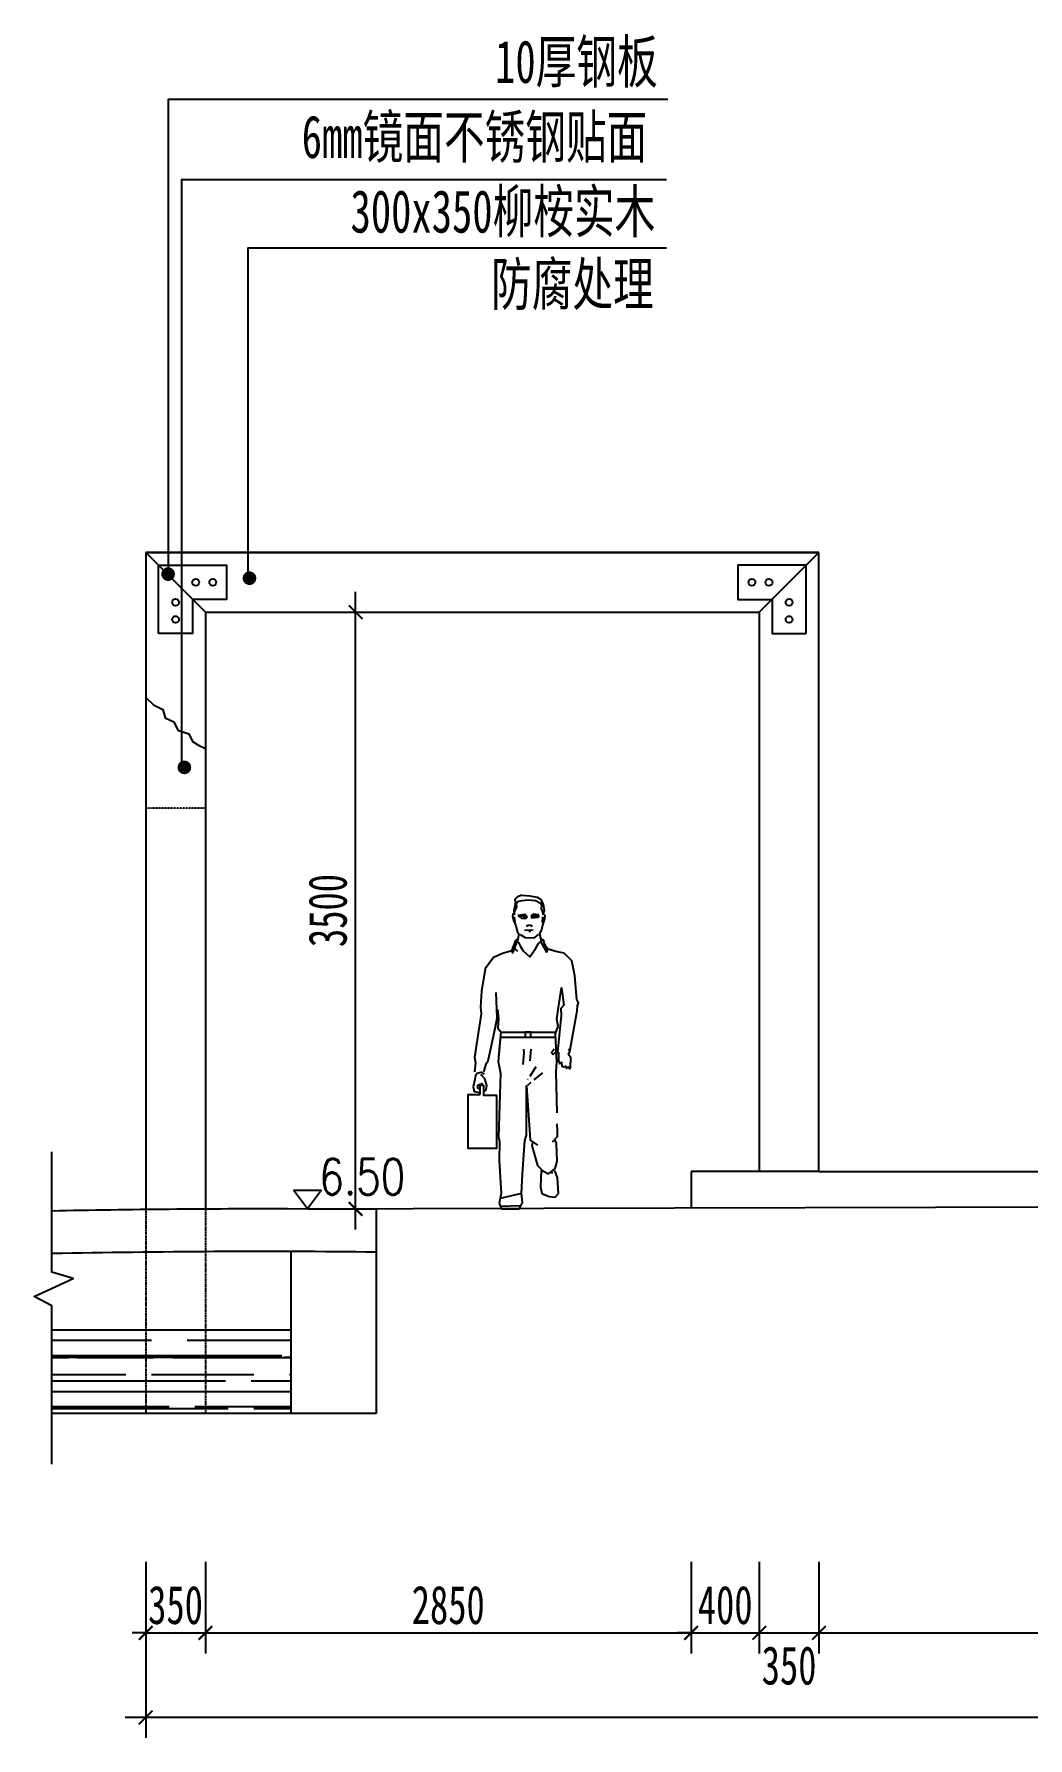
# Model space of a CAD drawing. Extents: x 225307 to 340959, y 27372 to 84205.
# Drawn here: x 304714 to 310545, y 70545 to 80538 of the extents above; entities that cross this region are included whole.
import ezdxf
from ezdxf.enums import TextEntityAlignment as Align

# ---------------------------------------------------------------- set-up
doc = ezdxf.new("R2010")
doc.units = 0
doc.header["$MEASUREMENT"] = 0
for name, pattern in [('CONTINOUS', [0]), ('DASHED', [0.75, 0.5, -0.25]), ('DASHED2', [0.375, 0.25, -0.125])]:
    doc.linetypes.add(name, pattern=pattern)
doc.layers.get('0').update_dxf_attribs({"linetype": 'CONTINUOUS'})
doc.layers.get('DEFPOINTS').update_dxf_attribs({"linetype": 'DASHED'})
for name, color, linetype in [('3', 7, 'CONTINUOUS'), ('4', 4, 'CONTINUOUS'), ('GCD', 1, 'CONTINUOUS'), ('LAYER4', 4, 'CONTINUOUS'), ('PH', 8, 'CONTINUOUS'), ('道路', 3, 'CONTINUOUS')]:
    doc.layers.add(name, color=color, linetype=linetype)
doc.styles.add('DIM_FONT', font='@SimSun.ttf', dxfattribs={"width": 0.8})
doc.styles.add('HZ', font='rs', dxfattribs={"width": 0.8, "bigfont": 'hztxt'})
doc.styles.add('宋体', font='SimSun.ttf', dxfattribs={"width": 0.7})
doc.dimstyles.new('NORMAL', dxfattribs={"dimtxt": 300, "dimasz": 1, "dimexe": 250, "dimexo": 300, "dimgap": 150, "dimtad": 1, "dimdec": 0, "dimzin": 0, "dimtxsty": 'DIM_FONT', "dimblk": '_DIMX', "dimblk1": 'ARCHTICK', "dimblk2": 'ARCHTICK', "dimcen": 0.09, "dimdle": 20, "dimclrd": 4, "dimclre": 4, "dimclrt": 7, "dimazin": 3, "dimtfac": 1, "dimtdec": 0, "dimtix": 1, "dimtmove": 0, "dimatfit": 3, "dimtolj": 1, "dimtzin": 0})

# ---------------------------------------------------------------- blocks, each defined once
blk = doc.blocks.new('_ARCHTICK')
at = {"color": 0, "linetype": 'BYBLOCK', "const_width": 0.15}
blk.add_lwpolyline([(-0.5, -0.5), (0.5, 0.5)], dxfattribs=at)
blk = doc.blocks.new('*D46')
at = {"color": 8, "linetype": 'BYBLOCK'}
for p, q in [((310452.2, 71578.1), (310452.2, 70545.1)), ((335554, 71578.1), (335554, 70545.1)), ((335674, 70665.1), (310332.2, 70665.1))]:
    blk.add_line(p, q, dxfattribs=at)
at = {"layer": 'DEFPOINTS', "color": 0, "linetype": 'BYBLOCK'}
for p in [(310452.2, 71698.1), (335554, 71698.1), (310452.2, 70665.1)]:
    blk.add_point(p, dxfattribs=at)
at = {"color": 8, "linetype": 'BYBLOCK', "xscale": 80, "yscale": 80, "zscale": 80, "rotation": 180}
blk.add_blockref('_ARCHTICK', (310452.2, 70665.1), dxfattribs=at)
at = {"color": 8, "linetype": 'BYBLOCK', "xscale": 80, "yscale": 80, "zscale": 80}
blk.add_blockref('_ARCHTICK', (335554, 70665.1), dxfattribs=at)
at = {"color": 4, "linetype": 'BYBLOCK', "insert": (323003.1, 70827.6), "char_height": 225, "attachment_point": 5, "style": '宋体'}
blk.add_mtext('\\A1;25100', dxfattribs=at)
blk = doc.blocks.new('_DIMX')
blk.add_line((-150, 0), (150, 0))
at = {"const_width": 50}
blk.add_lwpolyline([(-70, -70), (70, 70)], dxfattribs=at)
blk = doc.blocks.new('*D138')
at = {"color": 8, "linetype": 'BYBLOCK'}
for p, q in [((311683.7, 73527.5), (311683.7, 77267.5)), ((311403.8, 77147.5), (311803.7, 77147.5)), ((311403.9, 73647.5), (311803.7, 73647.5))]:
    blk.add_line(p, q, dxfattribs=at)
at = {"layer": 'DEFPOINTS', "color": 0, "linetype": 'BYBLOCK'}
for p in [(311283.8, 77147.5, 5587.7), (311683.7, 77147.5), (311283.9, 73647.5, 5276)]:
    blk.add_point(p, dxfattribs=at)
at = {"color": 8, "linetype": 'BYBLOCK', "xscale": 80, "yscale": 80, "zscale": 80}
for p, rotation in [((311683.7, 77147.5), 90), ((311683.7, 73647.5), 270)]:
    blk.add_blockref('_ARCHTICK', p, dxfattribs=dict(at, rotation=rotation))
at = {"color": 4, "linetype": 'BYBLOCK', "insert": (311521.2, 75397.5), "char_height": 225, "attachment_point": 5, "rotation": 90, "style": '宋体'}
blk.add_mtext('\\A1;3500', dxfattribs=at)
blk = doc.blocks.new('*D142')
at = {"color": 8, "linetype": 'BYBLOCK'}
for p, q in [((314052.2, 71578.1), (314052.2, 71041.2)), ((314402.2, 71578.1), (314402.2, 71041.2)), ((313932.2, 71161.2), (314522.2, 71161.2))]:
    blk.add_line(p, q, dxfattribs=at)
at = {"layer": 'DEFPOINTS', "color": 0, "linetype": 'BYBLOCK'}
for p in [(314052.2, 71698.1), (314402.2, 71698.1), (314402.2, 71161.2)]:
    blk.add_point(p, dxfattribs=at)
at = {"color": 8, "linetype": 'BYBLOCK', "xscale": 80, "yscale": 80, "zscale": 80, "rotation": 180}
blk.add_blockref('_ARCHTICK', (314052.2, 71161.2), dxfattribs=at)
at = {"color": 8, "linetype": 'BYBLOCK', "xscale": 80, "yscale": 80, "zscale": 80}
blk.add_blockref('_ARCHTICK', (314402.2, 71161.2), dxfattribs=at)
at = {"color": 4, "linetype": 'BYBLOCK', "insert": (314227.2, 70968.8), "char_height": 225, "attachment_point": 5, "style": '宋体'}
blk.add_mtext('\\A1;350', dxfattribs=at)
blk = doc.blocks.new('*D143')
at = {"color": 8, "linetype": 'BYBLOCK'}
for p, q in [((313652.2, 71578.1), (313652.2, 71041.2)), ((314052.2, 71578.1), (314052.2, 71041.2)), ((313652.2, 71161.2), (313572.2, 71161.2)), ((313652.2, 71161.2), (314052.2, 71161.2)), ((314052.2, 71161.2), (314132.2, 71161.2))]:
    blk.add_line(p, q, dxfattribs=at)
at = {"layer": 'DEFPOINTS', "color": 0, "linetype": 'BYBLOCK'}
for p in [(313652.2, 71698.1), (314052.2, 71698.1), (314052.2, 71161.2)]:
    blk.add_point(p, dxfattribs=at)
at = {"color": 8, "linetype": 'BYBLOCK', "xscale": 80, "yscale": 80, "zscale": 80}
blk.add_blockref('_ARCHTICK', (313652.2, 71161.2), dxfattribs=at)
at = {"color": 8, "linetype": 'BYBLOCK', "xscale": 80, "yscale": 80, "zscale": 80, "rotation": 180}
blk.add_blockref('_ARCHTICK', (314052.2, 71161.2), dxfattribs=at)
at = {"color": 4, "linetype": 'BYBLOCK', "insert": (313852.2, 71323.7), "char_height": 225, "attachment_point": 5, "style": '宋体'}
blk.add_mtext('\\A1;400', dxfattribs=at)
blk = doc.blocks.new('*D144')
at = {"color": 8, "linetype": 'BYBLOCK'}
for p, q in [((310452.2, 71578.1), (310452.2, 71041.2)), ((310802.2, 71578.1), (310802.2, 71041.2)), ((310452.2, 71161.2), (310372.2, 71161.2)), ((310452.2, 71161.2), (310802.2, 71161.2)), ((310802.2, 71161.2), (310882.2, 71161.2))]:
    blk.add_line(p, q, dxfattribs=at)
at = {"layer": 'DEFPOINTS', "color": 0, "linetype": 'BYBLOCK'}
for p in [(310452.2, 71698.1), (310802.2, 71698.1), (310802.2, 71161.2)]:
    blk.add_point(p, dxfattribs=at)
at = {"color": 8, "linetype": 'BYBLOCK', "xscale": 80, "yscale": 80, "zscale": 80}
blk.add_blockref('_ARCHTICK', (310452.2, 71161.2), dxfattribs=at)
at = {"color": 8, "linetype": 'BYBLOCK', "xscale": 80, "yscale": 80, "zscale": 80, "rotation": 180}
blk.add_blockref('_ARCHTICK', (310802.2, 71161.2), dxfattribs=at)
at = {"color": 4, "linetype": 'BYBLOCK', "insert": (310627.2, 71323.7), "char_height": 225, "attachment_point": 5, "style": '宋体'}
blk.add_mtext('\\A1;350', dxfattribs=at)
blk = doc.blocks.new('*D145')
at = {"color": 8, "linetype": 'BYBLOCK'}
for p, q in [((310802.2, 71578.1), (310802.2, 71041.2)), ((313652.2, 71578.1), (313652.2, 71041.2)), ((310682.2, 71161.2), (313772.2, 71161.2))]:
    blk.add_line(p, q, dxfattribs=at)
at = {"layer": 'DEFPOINTS', "color": 0, "linetype": 'BYBLOCK'}
for p in [(310802.2, 71698.1), (313652.2, 71698.1), (313652.2, 71161.2)]:
    blk.add_point(p, dxfattribs=at)
at = {"color": 8, "linetype": 'BYBLOCK', "xscale": 80, "yscale": 80, "zscale": 80, "rotation": 180}
blk.add_blockref('_ARCHTICK', (310802.2, 71161.2), dxfattribs=at)
at = {"color": 8, "linetype": 'BYBLOCK', "xscale": 80, "yscale": 80, "zscale": 80}
blk.add_blockref('_ARCHTICK', (313652.2, 71161.2), dxfattribs=at)
at = {"color": 4, "linetype": 'BYBLOCK', "insert": (312227.2, 71323.7), "char_height": 225, "attachment_point": 5, "style": '宋体'}
blk.add_mtext('\\A1;2850', dxfattribs=at)
blk = doc.blocks.new('*D146')
at = {"color": 8, "linetype": 'BYBLOCK'}
for p, q in [((314402.2, 71578.1), (314402.2, 71041.2)), ((317554.3, 71578.1), (317554.3, 71041.2)), ((314282.2, 71161.2), (317674.3, 71161.2))]:
    blk.add_line(p, q, dxfattribs=at)
at = {"layer": 'DEFPOINTS', "color": 0, "linetype": 'BYBLOCK'}
for p in [(314402.2, 71698.1), (317554.3, 71698.1), (317554.3, 71161.2)]:
    blk.add_point(p, dxfattribs=at)
at = {"color": 8, "linetype": 'BYBLOCK', "xscale": 80, "yscale": 80, "zscale": 80, "rotation": 180}
blk.add_blockref('_ARCHTICK', (314402.2, 71161.2), dxfattribs=at)
at = {"color": 8, "linetype": 'BYBLOCK', "xscale": 80, "yscale": 80, "zscale": 80}
blk.add_blockref('_ARCHTICK', (317554.3, 71161.2), dxfattribs=at)
at = {"color": 4, "linetype": 'BYBLOCK', "insert": (315978.2, 71323.7), "char_height": 225, "attachment_point": 5, "style": '宋体'}
blk.add_mtext('\\A1;3150', dxfattribs=at)
blk = doc.blocks.new('A$C18894A22')
at = {"layer": 'PH', "color": 251, "linetype": 'BYBLOCK'}
for p, q in [((261.6, 1589.3), (257, 1618.6)), ((412, 1588.2), (414.7, 1619.4)), ((258.7, 1443.8), (274.4, 1429.2)), ((181.6, 981), (486.6, 981)), ((181.6, 952), (486.6, 952)), ((343.7, 736.8), (377.3, 790.1)), ((331.3, 717.1), (332.9, 719.6)), ((331.3, 687.4), (350.6, 702.9)), ((366.3, 715.5), (415.2, 754.9)), ((465.6, 197), (463.8, 210.6)), ((183, 85.8), (171.6, 33)), ((171.6, 33), (184.6, 2)), ((295.4, 85.8), (177.3, 59.4)), ((182.6, 16), (285.6, 19.5)), ((184.6, 2), (283.6, 0)), ((283.6, 0), (301.6, 37)), ((301.6, 37), (295.4, 85.8)), ((409.3, 85.8), (448.6, 70)), ((448.6, 70), (482.6, 67)), ((482.6, 67), (501.3, 85.8))]:
    blk.add_line(p, q, dxfattribs=at)
for points in [[(297.9, 1739.1), (274.4, 1729), (258.7, 1714.5), (262.1, 1699.9), (257.6, 1670.9), (253.1, 1650.7), (257.6, 1633.9), (254.2, 1635.1), (247.5, 1632.8), (246.4, 1620.5), (254.2, 1594.8), (265.4, 1571.3), (274.4, 1532.1), (282.2, 1524.3), (274.4, 1486.3)], [(257.6, 1649.6), (271, 1673.1), (268.8, 1689.9), (275.5, 1703.3), (300.1, 1710), (333.7, 1713.4), (372.9, 1710), (402, 1694.3), (407.6, 1680.9), (404.3, 1665.3), (413.2, 1645.1), (415.4, 1638.4)], [(297.9, 1739.1), (342.7, 1735.7), (383, 1727.9), (402, 1716.7), (415.4, 1688.8), (421, 1654.1), (414.3, 1632.8), (418.8, 1635.1), (425.5, 1628.3), (424.4, 1608.2), (413.2, 1572.4), (407.6, 1546.7), (396.4, 1526.5), (395.3, 1522.1), (404.3, 1487.4)], [(275.5, 1628.3), (314.7, 1632.8), (322.5, 1626.1)], [(327, 1620.5), (278.9, 1622.7), (296.8, 1611.6), (320.3, 1610.4), (327, 1617.2), (305.7, 1614.9)], [(393.1, 1630.6), (365.1, 1632.8), (349.4, 1623.9), (393.1, 1623.9), (386.3, 1616), (356.1, 1611.6), (351.6, 1616), (376.3, 1617.2)], [(288.9, 1520.9), (316.9, 1505.3), (344.9, 1501.9), (369.5, 1505.3), (390.8, 1520.9)], [(313.6, 1545.6), (361.7, 1546.7)], [(323.6, 1567.9), (332.6, 1573.5), (346, 1573.5), (355, 1567.9)], [(337.1, 1540), (348.3, 1540)], [(243, 1431.4), (190.8, 1415.2), (140.4, 1393.7), (95.5, 1330.8), (73.9, 1206.8), (68.5, 1118.7), (72.1, 1081), (57.8, 985.8)], [(272.1, 1495.2), (262.1, 1488.5), (240.8, 1431.5), (247.5, 1420.3), (272.1, 1479.6)], [(271, 1486.3), (280, 1476.2), (291.2, 1453.8), (305.7, 1431.5), (341.6, 1396.8), (375.1, 1444.9), (389.7, 1471.7), (404.3, 1486.3), (416.6, 1491.9), (403.1, 1493)], [(417.7, 1490.7), (419.9, 1472.8), (440.1, 1439.3), (436.7, 1423.6), (404.3, 1478.4)], [(605.2, 1098), (606.3, 1125.9), (611.7, 1142.1), (602.7, 1161.9), (591.9, 1293), (575.7, 1375.7), (532.5, 1417), (485.8, 1426), (444.4, 1440.4)], [(146.8, 985.8), (158.4, 1039.7), (162, 1061.2), (156.6, 1199.6)], [(482.2, 969.7), (500.2, 1010.9), (491.2, 1052.2), (502, 1116.9), (518.1, 1224.8), (530.7, 1129.5), (514.5, 1111.5), (516.3, 1072), (496.4, 869.5)], [(72.1, 1081), (36.1, 842)], [(111.7, 822.2), (166.8, 1078.5)], [(163.8, 1106.2), (169.2, 1055.8), (165.6, 1001.9), (180.9, 981.5)], [(476.6, 885.8), (473.2, 879.7), (462.4, 865.3), (471.4, 856.4), (489.4, 872.5), (502, 867.1), (502, 818.6), (509.1, 804.2), (518.1, 813.2), (519.9, 791.7), (528.9, 788.1), (539.7, 791.7), (545.1, 779.1), (554.1, 788.1), (563.1, 777.3), (568.5, 784.5), (570.3, 838.4), (555.9, 856.4), (564.9, 872.5), (605.2, 1098)], [(180.9, 981.5), (166.4, 817.1), (179.9, 752.2), (169.1, 398.3), (174.5, 374), (171.8, 268.7), (183, 85.8)], [(180.9, 981.5), (168.9, 845.1)], [(482.2, 969.7), (490.9, 814.4), (485.5, 760.3), (491.1, 533)], [(38.9, 860.1), (36.1, 842), (41.5, 809.6), (36.1, 761.1)], [(304.6, 800.9), (311, 867.8), (310, 885.8)], [(344, 820.6), (350.3, 885.8)], [(553.9, 885.8), (561.3, 879.7)], [(39.5, 738.7), (50, 753.8), (72.1, 758.5), (88.4, 748)], [(88.3, 761.1), (102.7, 807.8), (111.7, 822.2), (116, 842.5)], [(41.9, 741.1), (38.4, 717.8), (29.1, 677.2), (33.7, 651.6), (66.3, 645.8)], [(65.1, 664.4), (53.5, 670.2), (54.6, 686.5), (75.6, 695.8), (86, 684.2)], [(89.5, 651.6), (101.1, 660.9), (104.6, 685.3), (93, 721.3), (76.7, 739.9), (73.2, 748)], [(295.4, 85.8), (301.6, 193), (315.1, 379.4), (323.2, 409.1), (323.2, 682), (342.2, 411.8), (344.9, 382.1), (385.4, 355.1)], [(492.5, 472.6), (493.6, 430.7), (493.6, 401), (466.5, 371.3)], [(358.4, 374), (353, 352.4), (385.4, 241.6), (415.2, 211.9), (444.9, 195.7), (482.8, 225.4), (493.6, 266), (490.9, 363.2), (482.8, 382.1)], [(404.3, 214.6), (401.6, 122.8), (409.3, 85.8)], [(501.3, 85.8), (496.3, 174.1), (480, 214.6)]]:
    blk.add_lwpolyline(points, dxfattribs=at)
for points in [[(315.6, 952), (347.6, 952), (347.6, 981), (315.6, 981)], [(67.4, 634.2), (67.4, 686.5), (86, 686.5), (86, 631.9), (158.1, 631.9), (158.1, 335.7), (0, 335.7), (0, 634.2)]]:
    blk.add_lwpolyline(points, close=True, dxfattribs=at)
blk = doc.blocks.new('A$C6FD46A49')
at = {"layer": '3', "color": 1}
blk.add_solid([(0, 54.6), (81.3, 54.6), (40.7, 0), (0, 54.6)], dxfattribs=at)
at = {"layer": 'LAYER4', "color": 1}
for p, q in [((0, 54.6), (81.3, 54.6)), ((40.7, 0), (0, 54.6)), ((81.3, 54.6), (40.7, 0))]:
    blk.add_line(p, q, dxfattribs=at)
blk = doc.blocks.new('A$C434820D8')
at = {"layer": 'PH', "color": 2, "linetype": 'CONTINOUS', "const_width": 10}
blk.add_lwpolyline([(5, 10, 1), (15, 10, 1)], format="xyb", close=True, dxfattribs=at)

msp = doc.modelspace()

# ---------------------------------------------------------------- hatches: boundary and pattern name
at = {"layer": 'PH'}
h = msp.add_hatch(dxfattribs=at)
h.set_pattern_fill('AR-RROOF', color=251, scale=150, angle=180, style=0)
h.set_pattern_definition([(180, (1579667.13, -121463.89), (-330, -150), [2250, -300, 750, -150]), (180, (1579467.63, -121538.89), (150, -199.5), [450, -49.5, 900, -112.5]), (180, (1579592.13, -121591.39), (-780, -100.5), [1200, -210, 600, -150])])
h.paths.add_polyline_path([(304817.4, 72947.5), (306220.6, 72947.5), (306220.6, 72447.5), (304817.4, 72447.5)])

# ---------------------------------------------------------------- linework, layer by layer
at = {"layer": '3', "color": 8}
for p, q in [((305718.9, 77147.5, 5587.7), (305368.9, 77497.5, 5587.7)), ((308968.9, 77147.5, 5587.7), (309318.9, 77497.5, 5587.7))]:
    msp.add_line(p, q, dxfattribs=at)
at = {"layer": '3', "color": 8, "elevation": 5587.7}
for points in [[(305443.9, 77022.5), (305443.9, 77422.5), (305843.9, 77422.5), (305843.9, 77222.5), (305643.9, 77222.5), (305643.9, 77022.5), (305443.9, 77022.5)], [(309243.9, 77022.5), (309243.9, 77422.5), (308843.9, 77422.5), (308843.9, 77222.5), (309043.9, 77222.5), (309043.9, 77022.5), (309243.9, 77022.5)]]:
    msp.add_lwpolyline(points, dxfattribs=at)
at = {"layer": '3', "color": 8}
for centre in [(305662.3, 77322.5, 5587.7), (305762.3, 77322.5, 5587.7), (308925.5, 77322.5, 5587.7), (309025.5, 77322.5, 5587.7), (305543.9, 77204.8, 5587.7), (309143.9, 77204.8, 5587.7), (305543.9, 77104.8, 5587.7), (309143.9, 77104.8, 5587.7)]:
    msp.add_circle(centre, 20, dxfattribs=at)
at = {"layer": 'PH', "color": 2}
for p, q in [((305368.9, 77497.5, 5587.7), (305370, 73643.6, 5587.7)), ((309318.9, 77497.5, 5587.7), (305368.9, 77497.5, 5587.7)), ((309318.9, 73867.5, 5587.7), (309318.9, 77497.5, 5587.7)), ((306720.6, 73649, 5276), (306720.6, 72447.5, 5276)), ((305880.6, 72447.5, 5575.4), (304817.4, 72447.5, 5579.5))]:
    msp.add_line(p, q, dxfattribs=at)
at = {"layer": 'PH', "color": 1, "linetype": 'DASHED2', "ltscale": 0.2}
msp.add_line((305718.9, 75997.5, 5587.7), (305368.9, 75997.5, 5587.7), dxfattribs=at)
at = {"layer": 'PH', "color": 1, "linetype": 'DASHED2'}
for p, q in [((305718.9, 73646.5, 5587.7), (305718.9, 72447.5, 5587.7)), ((305370, 73643.6, 5587.7), (305370, 72447.5, 5587.7))]:
    msp.add_line(p, q, dxfattribs=at)
at = {"layer": 'PH', "color": 8}
for points in [[(305503.4, 77360.4), (305503.4, 80156), (308432.4, 80156)], [(305580.2, 76241.8), (305580.2, 79684.8), (308425.1, 79684.8)], [(305969.6, 77355.2), (305969.6, 79284.7), (308425.1, 79284.7)]]:
    msp.add_lwpolyline(points, dxfattribs=at)
at = {"layer": 'PH', "color": 8, "elevation": 5581.3}
msp.add_lwpolyline([(304817.4, 72149.8), (304817.4, 73079), (304713.8, 73133.3), (304943.3, 73238.8), (304817.4, 73275.9), (304817.4, 73983)], dxfattribs=at)
at = {"layer": 'PH', "color": 2, "elevation": 5276}
msp.add_lwpolyline([(306220.3, 73397.4), (306220.6, 72447.5)], dxfattribs=at)
at = {"layer": 'PH', "color": 2}
for centre, radius, start, end in [((306089.5, 9188.2, 5276), 64459.4, 89.901212, 91.130815), ((306071, 9807.5, 5276), 63590.1, 89.414693, 91.129643)]:
    msp.add_arc(centre, radius, start, end, dxfattribs=at)
at = {"layer": '道路', "color": 4}
for p, q in [((305368.9, 77497.5, 5587.7), (309318.9, 77497.5, 5587.7)), ((305718.9, 77147.5, 5587.7), (305718.9, 73646.5, 5587.7)), ((305718.9, 77147.5, 5587.7), (308968.9, 77147.5, 5587.7)), ((308968.9, 77147.5, 5587.7), (308968.9, 73867.5, 5587.7)), ((309318.9, 73867.5, 5587.7), (308568.9, 73867.5, 5587.7)), ((308568.9, 73867.5, 5587.7), (308568.9, 73654, 5587.7))]:
    msp.add_line(p, q, dxfattribs=at)
at = {"layer": '道路', "color": 2}
for p, q in [((309318.9, 73867.5, 5587.7), (312471, 73867.5, 5587.7)), ((306170.6, 73647.5, 5587.7), (340406.7, 73740.1, 8639.1)), ((306720.6, 72447.5, 5583.1), (304817.4, 72447.5, 5535.6))]:
    msp.add_line(p, q, dxfattribs=at)
at = {"layer": '道路', "color": 4, "elevation": 5587.7}
msp.add_lwpolyline([(305368.9, 76647.5), (305415.5, 76603.2), (305469.2, 76576.4), (305482.6, 76528.2), (305533.5, 76504), (305557.7, 76455.8), (305622.1, 76434.3), (305643.5, 76388.8), (305678.4, 76367.3), (305718.9, 76347.2)], dxfattribs=at)

# ---------------------------------------------------------------- block references
at = {"layer": '3', "color": 1}
for name, p, xscale, yscale, zscale in [('A$C434820D8', (305460.2, 77330.5, 12042.3), 4, 4, 4), ('A$C434820D8', (305937.7, 77306.6, 12042.3), 4, 4, 4), ('A$C434820D8', (305555.7, 76197, 12042.3), 4, 4, 4), ('A$C6FD46A49', (306237, 73647.5, 5276), 2, 2, 2)]:
    msp.add_blockref(name, p, dxfattribs=dict(at, xscale=xscale, yscale=yscale, zscale=zscale))
at = {"layer": '道路', "color": 8, "xscale": 1.058823529411765, "yscale": 1.058823529411765, "zscale": 1.058823529411765}
msp.add_blockref('A$C18894A22', (307260.2, 73646.4, 5587.7), dxfattribs=at)

# ---------------------------------------------------------------- texts
at = {"layer": '4', "style": '宋体', "width": 0.7}
for s, p in [('10厚钢板', (307419, 80251.2)), ('6mm镜面不锈钢贴面', (306284.2, 79810.5)), ('300x350柳桉实木', (306570.8, 79373.1)), ('防腐处理', (307395.3, 78946.9))]:
    msp.add_text(s, height=250, dxfattribs=at).set_placement(p)
at = {"layer": 'GCD', "linetype": 'CONTINUOUS', "style": 'HZ', "width": 0.8}
msp.add_text('6.50', height=210, dxfattribs=at).set_placement((306639.9, 73836.1), align=Align.MIDDLE)

# ---------------------------------------------------------------- dimensions: what is measured, and where the dimension line sits
at = {"layer": 'PH', "color": 1}
dim = msp.add_linear_dim(base=(306600.5, 77147.5), p1=(306200.6, 73647.5, 5276), p2=(306200.6, 77147.5, 5587.7), angle=90, dimstyle='NORMAL', override={"dimtxt": 225, "dimasz": 80, "dimexe": 120, "dimexo": 120, "dimgap": 50, "dimtxsty": '宋体', "dimsah": 1, "dimdle": 120, "dimclrd": 8, "dimclre": 8, "dimclrt": 4}, dxfattribs=at)
dim.commit()
dim.dimension.update_dxf_attribs({"geometry": '*D138', "text_midpoint": (306438, 75397.5), "insert": (-5083.3, 0)})
for base, p1, p2, text, picture, middle in [((305368.9, 70665.1), (330470.8, 71698.1), (305368.9, 71698.1), '25100', '*D46', (317919.8, 70827.6)), ((312471, 71161.2), (309318.9, 71698.1), (312471, 71698.1), '3150', '*D146', (310895, 71323.7))]:
    dim = msp.add_linear_dim(base=base, p1=p1, p2=p2, text=text, dimstyle='NORMAL', override={"dimtxt": 225, "dimasz": 80, "dimexe": 120, "dimexo": 120, "dimgap": 50, "dimtxsty": '宋体', "dimsah": 1, "dimdle": 120, "dimclrd": 8, "dimclre": 8, "dimclrt": 4}, dxfattribs=at)
    dim.commit()
    dim.dimension.update_dxf_attribs({"geometry": picture, "text_midpoint": middle, "insert": (-5083.3, 0)})
for base, p1, p2, picture, middle in [((305718.9, 71161.2), (305368.9, 71698.1), (305718.9, 71698.1), '*D144', (305543.9, 71323.7)), ((308568.9, 71161.2), (305718.9, 71698.1), (308568.9, 71698.1), '*D145', (307143.9, 71323.7)), ((308968.9, 71161.2), (308568.9, 71698.1), (308968.9, 71698.1), '*D143', (308768.9, 71323.7))]:
    dim = msp.add_linear_dim(base=base, p1=p1, p2=p2, dimstyle='NORMAL', override={"dimtxt": 225, "dimasz": 80, "dimexe": 120, "dimexo": 120, "dimgap": 50, "dimtxsty": '宋体', "dimsah": 1, "dimdle": 120, "dimclrd": 8, "dimclre": 8, "dimclrt": 4}, dxfattribs=at)
    dim.commit()
    dim.dimension.update_dxf_attribs({"geometry": picture, "text_midpoint": middle, "insert": (-5083.3, 0)})
dim = msp.add_linear_dim(base=(309318.9, 71161.2), p1=(308968.9, 71698.1), p2=(309318.9, 71698.1), dimstyle='NORMAL', override={"dimtxt": 225, "dimasz": 80, "dimexe": 120, "dimexo": 120, "dimgap": 50, "dimtxsty": '宋体', "dimsah": 1, "dimdle": 120, "dimclrd": 8, "dimclre": 8, "dimclrt": 4}, dxfattribs=at)
dim.commit()
dim.dimension.update_dxf_attribs({"geometry": '*D142', "text_midpoint": (309143.9, 70968.8), "dimtype": 160, "insert": (-5083.3, 0)})

doc.saveas('drawing.dxf')
